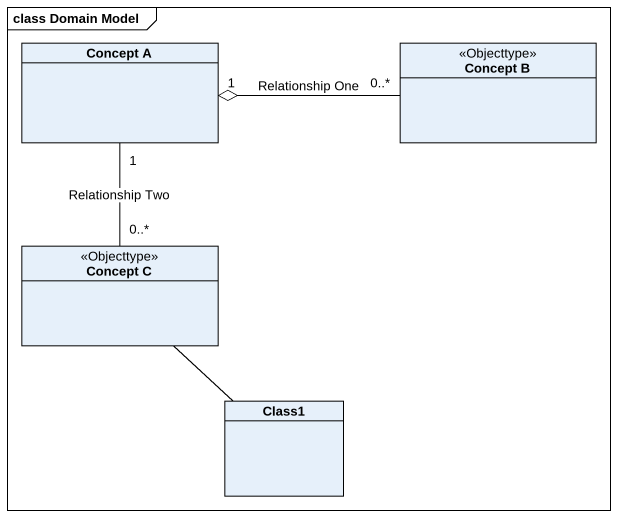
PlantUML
@startuml
mainframe class Domain Model
hide circle
hide empty members
class "Concept A" as Concept_A
class "Concept B" as Concept_B <<Objecttype>>
class "Concept C" as Concept_C <<Objecttype>>
class Class1
Concept_B "0..*" -left-o "1" Concept_A : Relationship One
Concept_C "0..*" -up- "1" Concept_A : Relationship Two
Class1 -up- Concept_C
@enduml
